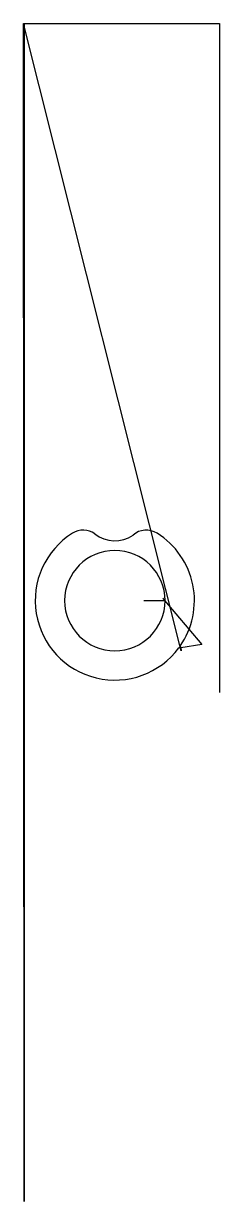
# Model space of a CAD drawing. Header units: metres. Extents: x 0 to 322, y 0 to 1937.
import ezdxf

# ---------------------------------------------------------------- set-up
doc = ezdxf.new("R2010")
doc.units = ezdxf.units.M

msp = doc.modelspace()

# ---------------------------------------------------------------- linework, layer by layer
at = {"layer": 'TOOL_0'}
for p, q in [((259.049, 905.252), (0.001, 1936.673)), ((0.001, 1936.673), (1.001, 1936.673)), ((1.001, 0), (0.001, 1936.673)), ((0.001, 1936.673), (1.001, 1936.673)), ((1.001, 1936.673), (1.001, 0)), ((1.001, 1936.673), (321.709, 1936.673)), ((321.709, 1936.673), (321.709, 837.646)), ((197.398, 987.92), (232.398, 987.92)), ((232.398, 987.92), (228.862, 991.456)), ((228.862, 991.456), (292.772, 915.866)), ((258.236, 910.186), (255.249, 910.483)), ((257, 912.921), (258.237, 910.186)), ((292.772, 915.866), (258.236, 910.186)), ((258.237, 910.186), (259.049, 905.252)), ((321.709, 837.646), (321.709, 836.646))]:
    msp.add_line(p, q, dxfattribs=at)
for centre, radius, start, end in [((149.897, 987.92), 130.75, 122.088482, 323.682955), ((98.103, 1070.525), 33.25, 55.192485, 122.089771), ((149.853, 1138.076), 51.903, 230.848846, 305.277433), ((201.631, 1070.271), 33.499, 58.052088, 130.604263), ((149.898, 987.92), 130.751, 324.998072, 57.911379), ((149.898, 987.92), 82.5, 0, 180), ((149.898, 987.92), 82.5, 180, 0)]:
    msp.add_arc(centre, radius, start, end, dxfattribs=at)

doc.saveas('drawing.dxf')
